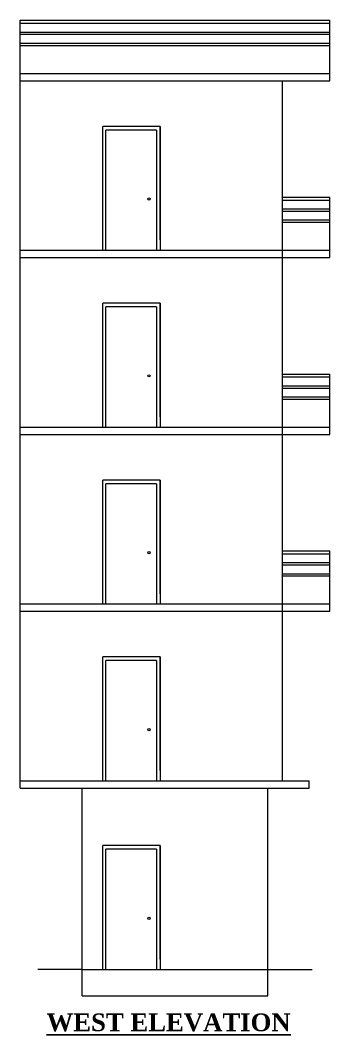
# Model space of a CAD drawing. Header units: inches. Extents: x 4069 to 291496, y -47643 to 12535.
# Drawn here: x 31990 to 32200, y 750 to 1438 of the extents above; entities that cross this region are included whole.
import ezdxf

# ---------------------------------------------------------------- set-up
doc = ezdxf.new("R2010")
doc.units = ezdxf.units.IN
doc.header["$LTSCALE"] = 5
doc.header["$MEASUREMENT"] = 0
doc.layers.add('A-WALL', color=7, linetype='Continuous', lineweight=9)
doc.layers.add('DOOR', color=62, linetype='Continuous', lineweight=0)
doc.layers.add('TEXT', color=6, linetype='Continuous')
doc.styles.add('ordinary', font='times.ttf')

msp = doc.modelspace()

# ---------------------------------------------------------------- linework, layer by layer
at = {"layer": 'A-WALL', "ltscale": 5}
for p, q in [((31989.83512, 1438.12647), (32199.83512, 1438.12647)), ((31989.83512, 1402.12647), (31989.83512, 1438.12647)), ((31989.83512, 1436.12647), (32199.83512, 1436.12647)), ((32199.83512, 1397.12647), (32199.83512, 1438.12647)), ((31989.83512, 1430.12647), (32199.83512, 1430.12647)), ((31989.83512, 1428.62647), (32199.83512, 1428.62647)), ((31989.83512, 1422.62647), (32199.83512, 1422.62647)), ((31989.83512, 1421.12647), (32199.83512, 1421.12647)), ((31989.83512, 1282.12647), (31989.83512, 1402.12647)), ((31989.83512, 1402.12647), (32199.83512, 1402.12647)), ((31989.83512, 1397.12647), (32199.83512, 1397.12647)), ((32167.83512, 1282.12647), (32167.83512, 1397.12647)), ((32167.83512, 1318.12647), (32199.83512, 1318.12647)), ((32167.83512, 1316.12647), (32199.83512, 1316.12647)), ((32199.83512, 1282.12647), (32199.83512, 1318.12647)), ((32167.83512, 1310.12647), (32199.83512, 1310.12647)), ((32167.83512, 1308.62647), (32199.83512, 1308.62647)), ((32167.83512, 1302.62647), (32199.83512, 1302.62647)), ((32167.83512, 1301.12647), (32199.83512, 1301.12647)), ((31989.83512, 1162.12647), (31989.83512, 1282.12647)), ((31989.83512, 1282.12647), (32199.83512, 1282.12647)), ((32167.83512, 1162.12647), (32167.83512, 1282.12647)), ((32199.83512, 1277.12647), (32199.83512, 1282.12647)), ((32199.83512, 1277.12647), (32199.83512, 1282.12647)), ((31989.83512, 1277.12647), (32199.83512, 1277.12647)), ((32167.83512, 1198.12647), (32199.83512, 1198.12647)), ((32199.83512, 1162.12647), (32199.83512, 1198.12647)), ((32167.83512, 1196.12647), (32199.83512, 1196.12647)), ((32167.83512, 1190.12647), (32199.83512, 1190.12647)), ((32167.83512, 1188.62647), (32199.83512, 1188.62647)), ((32167.83512, 1182.62647), (32199.83512, 1182.62647)), ((32167.83512, 1181.12647), (32199.83512, 1181.12647)), ((31989.83512, 1042.12647), (31989.83512, 1162.12647)), ((31989.83512, 1162.12647), (32199.83512, 1162.12647)), ((31989.83512, 1157.12647), (32199.83512, 1157.12647)), ((32167.83512, 1042.12647), (32167.83512, 1162.12647)), ((32199.83512, 1157.12647), (32199.83512, 1162.12647)), ((32199.83512, 1157.12647), (32199.83512, 1162.12647)), ((32167.83512, 1078.12647), (32199.83512, 1078.12647)), ((32167.83512, 1076.12647), (32199.83512, 1076.12647)), ((32199.83512, 1042.12647), (32199.83512, 1078.12647)), ((32167.83512, 1070.12647), (32199.83512, 1070.12647)), ((32167.83512, 1068.62647), (32199.83512, 1068.62647)), ((32167.83512, 1062.62647), (32199.83512, 1062.62647)), ((32167.83512, 1061.12647), (32199.83512, 1061.12647)), ((31989.83512, 917.12647), (31989.83512, 1042.12647)), ((31989.83512, 1042.12647), (32199.83512, 1042.12647)), ((32167.83512, 922.12647), (32167.83512, 1042.12647)), ((32199.83512, 1037.12647), (32199.83512, 1042.12647)), ((32199.83512, 1037.12647), (32199.83512, 1042.12647)), ((31989.83512, 1037.12647), (32199.83512, 1037.12647)), ((31989.83512, 922.12647), (32185.83512, 922.12647)), ((31989.83512, 917.12647), (32185.83512, 917.12647)), ((32031.83512, 794.12647), (32031.83512, 917.12647)), ((32157.83512, 794.12647), (32157.83512, 917.12647)), ((32185.83512, 917.12647), (32185.83512, 922.12647)), ((32031.83512, 794.12647), (32001.83512, 794.12647)), ((32031.83512, 794.12647), (32157.83512, 794.12647)), ((32031.83512, 776.12647), (32031.83512, 794.12647)), ((32157.83512, 794.12647), (32187.83512, 794.12647)), ((32157.83512, 776.12647), (32157.83512, 794.12647)), ((32031.83512, 776.12647), (32157.83512, 776.12647))]:
    msp.add_line(p, q, dxfattribs=at)
for centre in [(32077.18419, 1316.87647, -116.50712), (32077.18419, 1196.87647, -116.50712), (32077.18419, 1076.87647, -116.33808), (32077.18419, 956.87647, -116.33808), (32077.18419, 828.87647, -58.16904)]:
    msp.add_circle(centre, 0.7664, dxfattribs=at)
at = {"layer": 'DOOR', "lineweight": 13}
for p, q in [((32045.83512, 1282.12647, -116.50712), (32045.83512, 1366.12647, -116.50712)), ((32084.83499, 1366.12647, -58.33808), (32045.83512, 1366.12647, -116.50712)), ((32047.83512, 1282.12647, -116.50712), (32047.83512, 1363.62647, -116.50712)), ((32082.33499, 1363.62647, -58.33808), (32047.83512, 1363.62647, -116.50712)), ((32082.33499, 1363.62647, -58.33808), (32082.33499, 1282.12647, -58.33808)), ((32084.83499, 1289.05833, -58.33808), (32084.83499, 1366.12647, -58.33808)), ((32084.83499, 1366.12647, -58.33808), (32084.83499, 1282.12647, -58.33808)), ((32045.83512, 1162.12647, -116.50712), (32045.83512, 1246.12647, -116.50712)), ((32084.83499, 1246.12647, -58.33808), (32045.83512, 1246.12647, -116.50712)), ((32084.83499, 1169.05833, -58.33808), (32084.83499, 1246.12647, -58.33808)), ((32084.83499, 1246.12647, -58.33808), (32084.83499, 1162.12647, -58.33808)), ((32047.83512, 1162.12647, -116.50712), (32047.83512, 1243.62647, -116.50712)), ((32082.33499, 1243.62647, -58.33808), (32047.83512, 1243.62647, -116.50712)), ((32082.33499, 1243.62647, -58.33808), (32082.33499, 1162.12647, -58.33808)), ((32045.83512, 1042.12647, -116.33808), (32045.83512, 1126.12647, -116.33808)), ((32084.83499, 1126.12647, -58.16904), (32045.83512, 1126.12647, -116.33808)), ((32047.83512, 1042.12647, -116.33808), (32047.83512, 1123.62647, -116.33808)), ((32082.33499, 1123.62647, -58.16904), (32047.83512, 1123.62647, -116.33808)), ((32082.33499, 1123.62647, -58.16904), (32082.33499, 1042.12647, -58.16904)), ((32084.83499, 1049.05833, -58.16904), (32084.83499, 1126.12647, -58.16904)), ((32084.83499, 1126.12647, -58.16904), (32084.83499, 1042.12647, -58.16904)), ((32045.83512, 922.12647, -116.33808), (32045.83512, 1006.12647, -116.33808)), ((32084.83499, 1006.12647, -58.16904), (32045.83512, 1006.12647, -116.33808)), ((32084.83499, 929.05833, -58.16904), (32084.83499, 1006.12647, -58.16904)), ((32084.83499, 1006.12647, -58.16904), (32084.83499, 922.12647, -58.16904)), ((32047.83512, 922.12647, -116.33808), (32047.83512, 1003.62647, -116.33808)), ((32082.33499, 1003.62647, -58.16904), (32047.83512, 1003.62647, -116.33808)), ((32082.33499, 1003.62647, -58.16904), (32082.33499, 922.12647, -58.16904)), ((32045.83512, 794.12647, -58.16904), (32045.83512, 878.12647, -58.16904)), ((32084.83499, 878.12647), (32045.83512, 878.12647, -58.16904)), ((32047.83512, 794.12647, -58.16904), (32047.83512, 875.62647, -58.16904)), ((32082.33499, 875.62647), (32047.83512, 875.62647, -58.16904)), ((32082.33499, 875.62647), (32082.33499, 794.12647)), ((32084.83499, 801.05833), (32084.83499, 878.12647)), ((32084.83499, 878.12647), (32084.83499, 794.12647))]:
    msp.add_line(p, q, dxfattribs=at)

# ---------------------------------------------------------------- texts
at = {"layer": 'TEXT', "insert": (32090.50699, 751.95019, -58.16904), "char_height": 12, "width": 219.8150831, "attachment_point": 8, "rotation": 359.99961192, "style": 'ordinary'}
msp.add_mtext('{\\fTimes New Roman|b1|i0|c0|p18;\\LWEST ELEVATION}', dxfattribs=at)

doc.saveas('drawing.dxf')
